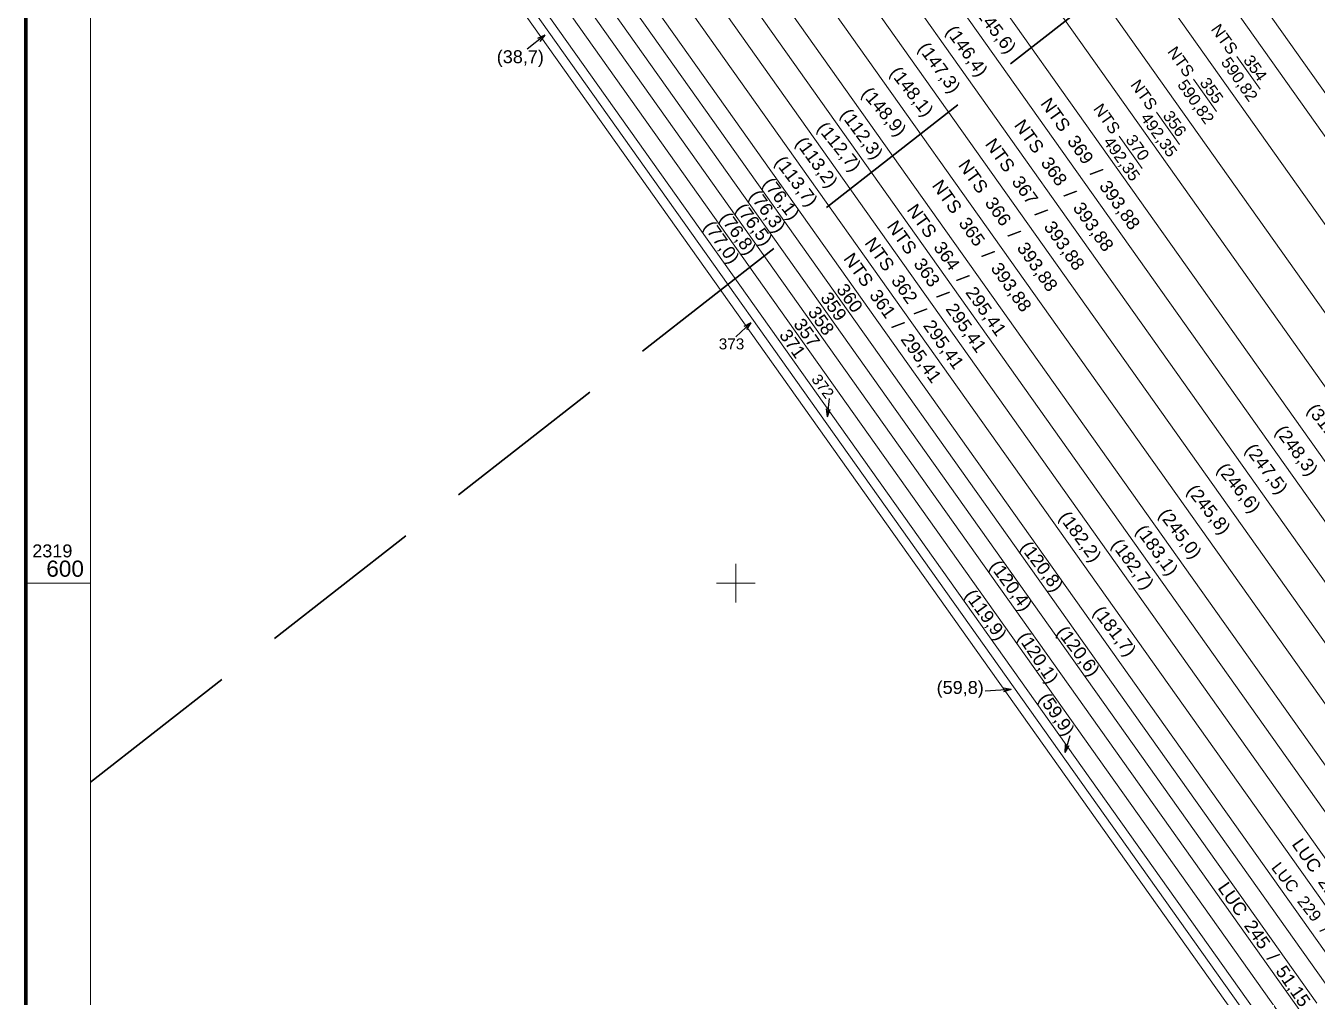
# Model space of a CAD drawing. Header units: metres. Extents: x 591680 to 592121, y 2319362 to 2319832.
# Drawn here: x 591695 to 591795, y 2319567.9 to 2319643.2 of the extents above; entities that cross this region are included whole.
import ezdxf
from ezdxf.enums import TextEntityAlignment as Align

# ---------------------------------------------------------------- set-up
doc = ezdxf.new("R2010")
doc.units = ezdxf.units.M
doc.header["$MEASUREMENT"] = 0
doc.linetypes.add('DGN Style 3', pattern=[18.08141, 12.915293, -5.166117])
for name, color, linetype, lineweight in [('Level 10', 7, 'Continuous', 0), ('Level 13', 7, 'Continuous', 0), ('Level 2', 7, 'Continuous', 0), ('Level 4', 7, 'Continuous', 0), ('Level 51', 7, 'Continuous', 0), ('Level 6', 7, 'Continuous', 0), ('Level 63', 7, 'Continuous', 0)]:
    doc.layers.add(name, color=color, linetype=linetype, lineweight=lineweight)
doc.styles.get("Standard").update_dxf_attribs({"font": 'arial.ttf'})
doc.styles.add('Style-Arial', font='arial.ttf')
doc.dimstyles.get("Standard").update_dxf_attribs({"dimtxt": 0.18, "dimasz": 0.18, "dimexe": 0.18, "dimexo": 0.0625, "dimgap": 0.09, "dimtad": 0, "dimtih": 1, "dimtoh": 1, "dimdec": 4, "dimzin": 0, "dimdsep": 46, "dimtxsty": 'Standard', "dimcen": 0.09, "dimadec": 0, "dimazin": 0, "dimtfac": 1, "dimtdec": 4, "dimtofl": 0, "dimtmove": 0, "dimatfit": 3, "dimfxl": 1, "dimtolj": 1, "dimtzin": 0, "dimarcsym": 0})

# ---------------------------------------------------------------- blocks, each defined once
blk = doc.blocks.new('N_Th1_73')
at = {"layer": 'Level 13', "color": 3, "linetype": 'Continuous', "lineweight": 0}
blk.add_text('LUC', height=0.9, dxfattribs=at).set_placement((-1.82075, 0), align=Align.MIDDLE_RIGHT)
at = {"layer": 'Level 13', "color": 7, "linetype": 'Continuous', "lineweight": 0}
blk.add_text('/', height=0.9, dxfattribs=at).set_placement((1.82075, 0), align=Align.MIDDLE_LEFT)
at = {"layer": 'Level 2', "color": 1, "linetype": 'Continuous', "lineweight": 70}
blk.add_text('229', height=0.9, dxfattribs=at).set_placement((0, 0), align=Align.MIDDLE_CENTER)
at = {"layer": 'Level 4', "color": 1, "linetype": 'Continuous', "lineweight": 0}
blk.add_text('34,1', height=0.9, dxfattribs=at).set_placement((2.97075, 0), align=Align.MIDDLE_LEFT)
blk = doc.blocks.new('N_Thua_102')
at = {"layer": 'Level 13', "color": 7, "linetype": 'Continuous', "lineweight": 0}
blk.add_line((0, 0), (3.089634, 0), dxfattribs=at)
at = {"layer": 'Level 13', "color": 3, "linetype": 'Continuous', "lineweight": 0}
blk.add_text('NTS', height=0.9, dxfattribs=at).set_placement((-0.4, 0), align=Align.MIDDLE_RIGHT)
at = {"layer": 'Level 2', "color": 2, "linetype": 'Continuous', "lineweight": 0}
blk.add_text('354', height=0.9, dxfattribs=at).set_placement((1.544817, 0.2), align=Align.CENTER)
at = {"layer": 'Level 4', "color": 1, "linetype": 'Continuous', "lineweight": 0}
blk.add_text('590,82', height=0.9, dxfattribs=at).set_placement((1.544817, -0.4), align=Align.TOP_CENTER)
blk = doc.blocks.new('N_Thua_103')
at = {"layer": 'Level 13', "color": 7, "linetype": 'Continuous', "lineweight": 0}
blk.add_line((0, 0), (3.089634, 0), dxfattribs=at)
at = {"layer": 'Level 13', "color": 3, "linetype": 'Continuous', "lineweight": 0}
blk.add_text('NTS', height=0.9, dxfattribs=at).set_placement((-0.4, 0), align=Align.MIDDLE_RIGHT)
at = {"layer": 'Level 2', "color": 2, "linetype": 'Continuous', "lineweight": 0}
blk.add_text('355', height=0.9, dxfattribs=at).set_placement((1.544817, 0.2), align=Align.CENTER)
at = {"layer": 'Level 4', "color": 1, "linetype": 'Continuous', "lineweight": 0}
blk.add_text('590,82', height=0.9, dxfattribs=at).set_placement((1.544817, -0.4), align=Align.TOP_CENTER)
blk = doc.blocks.new('N_Thua_111')
at = {"layer": 'Level 13', "color": 7, "linetype": 'Continuous', "lineweight": 0}
blk.add_line((0, 0), (3.084146, 0), dxfattribs=at)
at = {"layer": 'Level 13', "color": 3, "linetype": 'Continuous', "lineweight": 0}
blk.add_text('NTS', height=0.9, dxfattribs=at).set_placement((-0.4, 0), align=Align.MIDDLE_RIGHT)
at = {"layer": 'Level 2', "color": 2, "linetype": 'Continuous', "lineweight": 0}
blk.add_text('370', height=0.9, dxfattribs=at).set_placement((1.542073, 0.2), align=Align.CENTER)
at = {"layer": 'Level 4', "color": 1, "linetype": 'Continuous', "lineweight": 0}
blk.add_text('492,35', height=0.9, dxfattribs=at).set_placement((1.542073, -0.4), align=Align.TOP_CENTER)
blk = doc.blocks.new('N_Thua_113')
at = {"layer": 'Level 13', "color": 7, "linetype": 'Continuous', "lineweight": 0}
blk.add_line((0, 0), (3.084146, 0), dxfattribs=at)
at = {"layer": 'Level 13', "color": 3, "linetype": 'Continuous', "lineweight": 0}
blk.add_text('NTS', height=0.9, dxfattribs=at).set_placement((-0.4, 0), align=Align.MIDDLE_RIGHT)
at = {"layer": 'Level 2', "color": 2, "linetype": 'Continuous', "lineweight": 0}
blk.add_text('356', height=0.9, dxfattribs=at).set_placement((1.542073, 0.2), align=Align.CENTER)
at = {"layer": 'Level 4', "color": 1, "linetype": 'Continuous', "lineweight": 0}
blk.add_text('492,35', height=0.9, dxfattribs=at).set_placement((1.542073, -0.4), align=Align.TOP_CENTER)
blk = doc.blocks.new('N_Th1_76')
at = {"layer": 'Level 13', "color": 3, "linetype": 'Continuous', "lineweight": 0}
blk.add_text('NTS', height=1, dxfattribs=at).set_placement((-1.9342, 0), align=Align.MIDDLE_RIGHT)
at = {"layer": 'Level 13', "color": 7, "linetype": 'Continuous', "lineweight": 0}
blk.add_text('/', height=1, dxfattribs=at).set_placement((1.9342, 0), align=Align.MIDDLE_LEFT)
at = {"layer": 'Level 2', "color": 2, "linetype": 'Continuous', "lineweight": 0}
blk.add_text('368', height=1, dxfattribs=at).set_placement((0, 0), align=Align.MIDDLE_CENTER)
at = {"layer": 'Level 4', "color": 1, "linetype": 'Continuous', "lineweight": 0}
blk.add_text('393,88', height=1, dxfattribs=at).set_placement((3.123, 0), align=Align.MIDDLE_LEFT)
blk = doc.blocks.new('N_Th1_77')
at = {"layer": 'Level 13', "color": 3, "linetype": 'Continuous', "lineweight": 0}
blk.add_text('NTS', height=1, dxfattribs=at).set_placement((-1.9342, 0), align=Align.MIDDLE_RIGHT)
at = {"layer": 'Level 13', "color": 7, "linetype": 'Continuous', "lineweight": 0}
blk.add_text('/', height=1, dxfattribs=at).set_placement((1.9342, 0), align=Align.MIDDLE_LEFT)
at = {"layer": 'Level 2', "color": 2, "linetype": 'Continuous', "lineweight": 0}
blk.add_text('369', height=1, dxfattribs=at).set_placement((0, 0), align=Align.MIDDLE_CENTER)
at = {"layer": 'Level 4', "color": 1, "linetype": 'Continuous', "lineweight": 0}
blk.add_text('393,88', height=1, dxfattribs=at).set_placement((3.123, 0), align=Align.MIDDLE_LEFT)
blk = doc.blocks.new('N_Th1_78')
at = {"layer": 'Level 13', "color": 3, "linetype": 'Continuous', "lineweight": 0}
blk.add_text('NTS', height=1, dxfattribs=at).set_placement((-1.9334, 0), align=Align.MIDDLE_RIGHT)
at = {"layer": 'Level 13', "color": 7, "linetype": 'Continuous', "lineweight": 0}
blk.add_text('/', height=1, dxfattribs=at).set_placement((1.9334, 0), align=Align.MIDDLE_LEFT)
at = {"layer": 'Level 2', "color": 2, "linetype": 'Continuous', "lineweight": 0}
blk.add_text('366', height=1, dxfattribs=at).set_placement((0, 0), align=Align.MIDDLE_CENTER)
at = {"layer": 'Level 4', "color": 1, "linetype": 'Continuous', "lineweight": 0}
blk.add_text('393,88', height=1, dxfattribs=at).set_placement((3.1222, 0), align=Align.MIDDLE_LEFT)
blk = doc.blocks.new('N_Th1_79')
at = {"layer": 'Level 13', "color": 3, "linetype": 'Continuous', "lineweight": 0}
blk.add_text('NTS', height=1, dxfattribs=at).set_placement((-1.9334, 0), align=Align.MIDDLE_RIGHT)
at = {"layer": 'Level 13', "color": 7, "linetype": 'Continuous', "lineweight": 0}
blk.add_text('/', height=1, dxfattribs=at).set_placement((1.9334, 0), align=Align.MIDDLE_LEFT)
at = {"layer": 'Level 2', "color": 2, "linetype": 'Continuous', "lineweight": 0}
blk.add_text('367', height=1, dxfattribs=at).set_placement((0, 0), align=Align.MIDDLE_CENTER)
at = {"layer": 'Level 4', "color": 1, "linetype": 'Continuous', "lineweight": 0}
blk.add_text('393,88', height=1, dxfattribs=at).set_placement((3.1222, 0), align=Align.MIDDLE_LEFT)
blk = doc.blocks.new('N_Th1_80')
at = {"layer": 'Level 13', "color": 3, "linetype": 'Continuous', "lineweight": 0}
blk.add_text('NTS', height=1, dxfattribs=at).set_placement((-1.93725, 0), align=Align.MIDDLE_RIGHT)
at = {"layer": 'Level 13', "color": 7, "linetype": 'Continuous', "lineweight": 0}
blk.add_text('/', height=1, dxfattribs=at).set_placement((1.93725, 0), align=Align.MIDDLE_LEFT)
at = {"layer": 'Level 2', "color": 2, "linetype": 'Continuous', "lineweight": 0}
blk.add_text('365', height=1, dxfattribs=at).set_placement((0, 0), align=Align.MIDDLE_CENTER)
at = {"layer": 'Level 4', "color": 1, "linetype": 'Continuous', "lineweight": 0}
blk.add_text('393,88', height=1, dxfattribs=at).set_placement((3.12605, 0), align=Align.MIDDLE_LEFT)
blk = doc.blocks.new('N_Th1_81')
at = {"layer": 'Level 13', "color": 3, "linetype": 'Continuous', "lineweight": 0}
blk.add_text('NTS', height=1, dxfattribs=at).set_placement((-1.93345, 0), align=Align.MIDDLE_RIGHT)
at = {"layer": 'Level 13', "color": 7, "linetype": 'Continuous', "lineweight": 0}
blk.add_text('/', height=1, dxfattribs=at).set_placement((1.93345, 0), align=Align.MIDDLE_LEFT)
at = {"layer": 'Level 2', "color": 2, "linetype": 'Continuous', "lineweight": 0}
blk.add_text('363', height=1, dxfattribs=at).set_placement((0, 0), align=Align.MIDDLE_CENTER)
at = {"layer": 'Level 4', "color": 1, "linetype": 'Continuous', "lineweight": 0}
blk.add_text('295,41', height=1, dxfattribs=at).set_placement((3.12235, 0), align=Align.MIDDLE_LEFT)
blk = doc.blocks.new('N_Th1_82')
at = {"layer": 'Level 13', "color": 3, "linetype": 'Continuous', "lineweight": 0}
blk.add_text('NTS', height=1, dxfattribs=at).set_placement((-1.92805, 0), align=Align.MIDDLE_RIGHT)
at = {"layer": 'Level 13', "color": 7, "linetype": 'Continuous', "lineweight": 0}
blk.add_text('/', height=1, dxfattribs=at).set_placement((1.92805, 0), align=Align.MIDDLE_LEFT)
at = {"layer": 'Level 2', "color": 2, "linetype": 'Continuous', "lineweight": 0}
blk.add_text('362', height=1, dxfattribs=at).set_placement((0, 0), align=Align.MIDDLE_CENTER)
at = {"layer": 'Level 4', "color": 1, "linetype": 'Continuous', "lineweight": 0}
blk.add_text('295,41', height=1, dxfattribs=at).set_placement((3.11695, 0), align=Align.MIDDLE_LEFT)
blk = doc.blocks.new('N_Th1_83')
at = {"layer": 'Level 13', "color": 3, "linetype": 'Continuous', "lineweight": 0}
blk.add_text('NTS', height=1, dxfattribs=at).set_placement((-1.8366, 0), align=Align.MIDDLE_RIGHT)
at = {"layer": 'Level 13', "color": 7, "linetype": 'Continuous', "lineweight": 0}
blk.add_text('/', height=1, dxfattribs=at).set_placement((1.8366, 0), align=Align.MIDDLE_LEFT)
at = {"layer": 'Level 2', "color": 2, "linetype": 'Continuous', "lineweight": 0}
blk.add_text('361', height=1, dxfattribs=at).set_placement((0, 0), align=Align.MIDDLE_CENTER)
at = {"layer": 'Level 4', "color": 1, "linetype": 'Continuous', "lineweight": 0}
blk.add_text('295,41', height=1, dxfattribs=at).set_placement((3.0255, 0), align=Align.MIDDLE_LEFT)
blk = doc.blocks.new('N_Th1_84')
at = {"layer": 'Level 13', "color": 3, "linetype": 'Continuous', "lineweight": 0}
blk.add_text('NTS', height=1, dxfattribs=at).set_placement((-1.93115, 0), align=Align.MIDDLE_RIGHT)
at = {"layer": 'Level 13', "color": 7, "linetype": 'Continuous', "lineweight": 0}
blk.add_text('/', height=1, dxfattribs=at).set_placement((1.93115, 0), align=Align.MIDDLE_LEFT)
at = {"layer": 'Level 2', "color": 2, "linetype": 'Continuous', "lineweight": 0}
blk.add_text('364', height=1, dxfattribs=at).set_placement((0, 0), align=Align.MIDDLE_CENTER)
at = {"layer": 'Level 4', "color": 1, "linetype": 'Continuous', "lineweight": 0}
blk.add_text('295,41', height=1, dxfattribs=at).set_placement((3.12005, 0), align=Align.MIDDLE_LEFT)
blk = doc.blocks.new('N_TNho_152')
at = {"layer": 'Level 2', "color": 2, "linetype": 'Continuous', "lineweight": 0}
blk.add_text('357', height=1, dxfattribs=at).set_placement((0, 0), align=Align.MIDDLE_CENTER)
blk = doc.blocks.new('N_TNho_153')
at = {"layer": 'Level 2', "color": 2, "linetype": 'Continuous', "lineweight": 0}
blk.add_text('371', height=1, dxfattribs=at).set_placement((0, 0), align=Align.MIDDLE_CENTER)
blk = doc.blocks.new('N_TNho_154')
at = {"layer": 'Level 2', "color": 2, "linetype": 'Continuous', "lineweight": 0}
blk.add_text('360', height=1, dxfattribs=at).set_placement((0, 0), align=Align.MIDDLE_CENTER)
blk = doc.blocks.new('N_TNho_155')
at = {"layer": 'Level 2', "color": 2, "linetype": 'Continuous', "lineweight": 0}
blk.add_text('359', height=1, dxfattribs=at).set_placement((0, 0), align=Align.MIDDLE_CENTER)
blk = doc.blocks.new('N_TNho_156')
at = {"layer": 'Level 2', "color": 2, "linetype": 'Continuous', "lineweight": 0}
blk.add_text('358', height=1, dxfattribs=at).set_placement((0, 0), align=Align.MIDDLE_CENTER)
blk = doc.blocks.new('N_TNho_157')
at = {"layer": 'Level 2', "color": 2, "linetype": 'Continuous', "lineweight": 140}
blk.add_text('373', height=0.85, dxfattribs=at).set_placement((0, 0), align=Align.MIDDLE_CENTER)
blk = doc.blocks.new('N_TNho_158')
at = {"layer": 'Level 2', "color": 2, "linetype": 'Continuous', "lineweight": 140}
blk.add_text('372', height=0.85, dxfattribs=at).set_placement((0, 0), align=Align.MIDDLE_CENTER)
blk = doc.blocks.new('TerminatorOpen_0.5')
at = {"color": 0, "linetype": 'ByBlock', "lineweight": -2}
for q in [(-1, 0.25), (-1, 0), (-1, -0.25)]:
    blk.add_line((0, 0), q, dxfattribs=at)
blk = doc.blocks.new('N_Th1_91')
at = {"layer": 'Level 13', "color": 3, "linetype": 'Continuous', "lineweight": 0}
blk.add_text('LUC', height=1, dxfattribs=at).set_placement((-1.93345, 0), align=Align.MIDDLE_RIGHT)
at = {"layer": 'Level 13', "color": 7, "linetype": 'Continuous', "lineweight": 0}
blk.add_text('/', height=1, dxfattribs=at).set_placement((1.93345, 0), align=Align.MIDDLE_LEFT)
at = {"layer": 'Level 2', "color": 1, "linetype": 'Continuous', "lineweight": 70}
blk.add_text('226', height=1, dxfattribs=at).set_placement((0, 0), align=Align.MIDDLE_CENTER)
at = {"layer": 'Level 4', "color": 1, "linetype": 'Continuous', "lineweight": 0}
blk.add_text('51,15', height=1, dxfattribs=at).set_placement((3.12225, 0), align=Align.MIDDLE_LEFT)
blk = doc.blocks.new('N_Th1_92')
at = {"layer": 'Level 13', "color": 3, "linetype": 'Continuous', "lineweight": 0}
blk.add_text('LUC', height=1, dxfattribs=at).set_placement((-1.93725, 0), align=Align.MIDDLE_RIGHT)
at = {"layer": 'Level 13', "color": 7, "linetype": 'Continuous', "lineweight": 0}
blk.add_text('/', height=1, dxfattribs=at).set_placement((1.93725, 0), align=Align.MIDDLE_LEFT)
at = {"layer": 'Level 2', "color": 1, "linetype": 'Continuous', "lineweight": 70}
blk.add_text('245', height=1, dxfattribs=at).set_placement((0, 0), align=Align.MIDDLE_CENTER)
at = {"layer": 'Level 4', "color": 1, "linetype": 'Continuous', "lineweight": 0}
blk.add_text('51,15', height=1, dxfattribs=at).set_placement((3.12605, 0), align=Align.MIDDLE_LEFT)

msp = doc.modelspace()

# ---------------------------------------------------------------- linework, layer by layer
at = {"layer": 'Level 10', "color": 7, "linetype": 'Continuous', "lineweight": 0, "flags": 128}
for points in [[(591743.318172, 2319711.692945), (591830.264505, 2319589.220558), (591871.725733, 2319530.251508)], [(591741.45197, 2319710.931072), (591828.586805, 2319588.186675)], [(591738.570839, 2319708.234076), (591825.215556, 2319586.107495), (591866.572738, 2319527.286428)], [(591735.855424, 2319705.176839), (591821.855534, 2319584.034104)], [(591733.589124, 2319702.625253), (591819.019958, 2319582.284419)], [(591731.307604, 2319700.056531), (591816.16443, 2319580.524265)], [(591729.471214, 2319697.988973), (591813.867147, 2319579.105938)], [(591727.624756, 2319695.91008), (591811.557258, 2319577.679851)], [(591725.768034, 2319693.819631), (591809.235052, 2319576.245097)], [(591723.900873, 2319691.717428), (591806.89675, 2319574.806558)], [(591722.023076, 2319689.603251), (591804.547339, 2319573.356715)], [(591720.607646, 2319688.009644), (591802.775728, 2319572.264839)], [(591719.186074, 2319686.409122), (591800.997257, 2319571.167056)], [(591717.758254, 2319684.801565), (591799.210888, 2319570.064562)], [(591716.324154, 2319683.186938), (591797.417074, 2319568.956641)], [(591715.36452, 2319682.106504), (591796.216829, 2319568.21514)], [(591714.402019, 2319681.022842), (591795.010154, 2319567.475429)], [(591713.436614, 2319679.935909), (591793.803247, 2319566.730954), (591834.231668, 2319509.230834)], [(591712.468285, 2319678.845686), (591792.591672, 2319565.981107)], [(591711.010263, 2319677.204125), (591710.522767, 2319676.655262), (591790.157293, 2319564.479309)], [(591711.010263, 2319677.204125), (591790.768093, 2319564.854481)], [(591711.497004, 2319677.752137), (591791.377222, 2319565.230094)]]:
    msp.add_lwpolyline(points, dxfattribs=at)
at = {"layer": 'Level 51', "color": 6, "linetype": 'DGN Style 3', "lineweight": 30, "flags": 128}
msp.add_lwpolyline([(591700, 2319584.598252), (591892.034053, 2319734.44035), (591945.683939, 2319776.778428), (591959.93779, 2319788.526047), (591973.859591, 2319800)], dxfattribs=at)
at = {"layer": 'Level 63', "color": 7, "linetype": 'Continuous', "lineweight": 0}
for p, q in [((591750, 2319601.5), (591750, 2319598.5)), ((591695, 2319600), (591700, 2319600)), ((591748.5, 2319600), (591751.5, 2319600))]:
    msp.add_line(p, q, dxfattribs=at)
at = {"layer": 'Level 63', "color": 7, "linetype": 'Continuous', "lineweight": 140, "flags": 128}
msp.add_lwpolyline([(591695, 2319805), (592055, 2319805), (592055, 2319445), (591695, 2319445), (591695, 2319805)], close=True, dxfattribs=at)
at = {"layer": 'Level 63', "color": 7, "linetype": 'Continuous', "lineweight": 0, "flags": 128}
msp.add_lwpolyline([(591700, 2319800), (592050, 2319800), (592050, 2319450), (591700, 2319450), (591700, 2319800)], close=True, dxfattribs=at)

# ---------------------------------------------------------------- block references
at = {"layer": 'Level 2', "color": 2, "linetype": 'Continuous', "lineweight": 0}
for name, p, rotation in [('N_Thua_102', (591788.810751, 2319640.778967), 305.370504), ('N_Thua_103', (591785.434463, 2319639.038017), 305.354424), ('N_Thua_113', (591782.575444, 2319636.47423), 305.37122), ('N_Th1_77', (591776.696257, 2319633.572507), 305.37122), ('N_Thua_111', (591779.697844, 2319634.617045), 305.37122), ('N_Th1_76', (591774.654589, 2319631.893496), 305.37122), ('N_Th1_79', (591772.400843, 2319630.43216), 305.37122), ('N_Th1_78', (591770.320934, 2319628.791782), 305.37122), ('N_Th1_80', (591768.291329, 2319627.21915), 305.371219), ('N_Th1_84', (591766.339551, 2319625.349181), 305.37122), ('N_Th1_81', (591764.799825, 2319624.068088), 305.37122), ('N_Th1_82', (591763.062886, 2319622.770728), 305.37122), ('N_Th1_83', (591761.376003, 2319621.636894), 305.37122), ('N_TNho_154', (591758.822359, 2319622.080412), 305.37122), ('N_TNho_155', (591757.579973, 2319621.432422), 305.37122), ('N_TNho_156', (591756.608723, 2319620.324417), 305.37122), ('N_TNho_152', (591755.497326, 2319619.3956), 305.371762), ('N_TNho_153', (591754.39111, 2319618.549991), 305.37122)]:
    msp.add_blockref(name, p, dxfattribs=dict(at, rotation=rotation))
at = {"layer": 'Level 2', "color": 2, "linetype": 'Continuous', "lineweight": 140}
msp.add_blockref('N_TNho_157', (591749.661537, 2319618.529519), dxfattribs=at)
at = {"layer": 'Level 2', "color": 2, "linetype": 'Continuous', "lineweight": 140, "rotation": 306.75898}
msp.add_blockref('N_TNho_158', (591756.735153, 2319615.248225), dxfattribs=at)
at = {"layer": 'Level 2', "color": 1, "linetype": 'Continuous', "lineweight": 70}
for name, p, rotation in [('N_Th1_91', (591796.118019, 2319576.186439), 304.644962), ('N_Th1_73', (591794.431419, 2319574.799981), 307.676763), ('N_Th1_92', (591790.391658, 2319572.80704), 304.788395)]:
    msp.add_blockref(name, p, dxfattribs=dict(at, rotation=rotation))

# ---------------------------------------------------------------- texts
at = {"layer": 'Level 6', "color": 6, "linetype": 'Continuous', "lineweight": 70}
for s, rotation, p in [('(145,6)', 307.554411, (591770.051218, 2319642.968974)), ('(146,4)', 305.273213, (591767.902083, 2319641.220875)), ('(147,3)', 306.044807, (591765.771989, 2319639.931441)), ('(148,1)', 308.119226, (591763.636212, 2319638.079363)), ('(148,9)', 310.180457, (591761.489324, 2319636.525862)), ('(112,3)', 306.308332, (591759.76447, 2319634.799751)), ('(112,7)', 308.745889, (591758.014133, 2319633.81223)), ('(113,2)', 305.730362, (591756.275112, 2319632.600632)), ('(113,7)', 306.931908, (591754.691689, 2319631.137897)), ('(76,1)', 306.982673, (591753.527821, 2319629.784254)), ('(76,3)', 305.6329, (591752.460676, 2319628.80647)), ('(76,5)', 306.760607, (591751.41915, 2319627.795792)), ('(76,8)', 305.809647, (591750.172863, 2319627.08702)), ('(77,0)', 304.847419, (591748.903168, 2319626.409002))]:
    msp.add_text(s, height=1, rotation=rotation, dxfattribs=at).set_placement(p, align=Align.MIDDLE_CENTER)
msp.add_text('(38,7)', height=1, dxfattribs=at).set_placement((591733.303472, 2319640.767164), align=Align.MIDDLE_CENTER)
at = {"layer": 'Level 6', "color": 30, "linetype": 'Continuous', "lineweight": 70}
for s, rotation, p in [('(311,5)', 308.249491, (591795.953394, 2319611.979711)), ('(248,3)', 306.586633, (591793.445536, 2319610.28152)), ('(247,5)', 306.600126, (591791.115115, 2319608.867012)), ('(246,6)', 308.318834, (591788.973019, 2319607.389346)), ('(245,8)', 308.352975, (591786.638142, 2319605.722394)), ('(182,2)', 306.122364, (591776.68852, 2319603.613795)), ('(245,0)', 307.226802, (591784.432226, 2319603.855724)), ('(183,1)', 305.922976, (591782.62624, 2319602.567548)), ('(120,8)', 307.037258, (591773.709834, 2319601.306832)), ('(182,7)', 306.26918, (591780.750946, 2319601.48821)), ('(120,4)', 306.017, (591771.321812, 2319599.82867)), ('(119,9)', 305.826509, (591769.365965, 2319597.561353)), ('(181,7)', 307.275128, (591779.35516, 2319596.298274)), ('(120,1)', 303.336074, (591773.425424, 2319594.236674)), ('(120,6)', 307.183207, (591776.537125, 2319594.752886)), ('(59,9)', 304.74626, (591774.866265, 2319589.857885))]:
    msp.add_text(s, height=1, rotation=rotation, dxfattribs=at).set_placement(p, align=Align.MIDDLE_CENTER)
msp.add_text('(59,8)', height=1, dxfattribs=at).set_placement((591767.375158, 2319591.92497), align=Align.MIDDLE_CENTER)
at = {"layer": 'Level 63', "color": 7, "linetype": 'Continuous', "lineweight": 0}
msp.add_text('2319', height=1, dxfattribs=at).set_placement((591695.5, 2319602))
msp.add_text('600', height=1.25, dxfattribs=at).set_placement((591699.5, 2319600.5), align=Align.RIGHT)

# ---------------------------------------------------------------- leaders
at = {"layer": 'Level 6', "color": 1, "linetype": 'Continuous', "lineweight": 0}
for points in [[(591735.193001, 2319642.444726), (591733.834987, 2319641.355125)], [(591751.1559, 2319620.165381), (591749.9947, 2319619.075779)], [(591757.09274, 2319612.883962), (591757.246442, 2319614.290504)], [(591771.330004, 2319591.767691), (591769.316883, 2319591.636413)], [(591775.500562, 2319586.897625), (591775.894189, 2319588.216962)]]:
    msp.add_leader(points, dimstyle='Standard', override={"dimtxt": 1, "dimasz": 0.6, "dimgap": 0.5, "dimtad": 1, "dimtxsty": 'Style-Arial', "dimldrblk": 'TerminatorOpen_0.5'}, dxfattribs=at)

doc.saveas('drawing.dxf')
